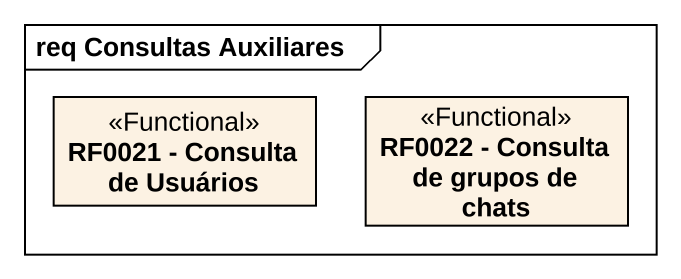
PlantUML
@startuml
mainframe req Consultas Auxiliares
hide circle
hide empty members
class "RF0021 - Consulta de Usuários" as RF0021_Consulta_de_Usuários <<Functional>>
class "RF0022 - Consulta de grupos de chats" as RF0022_Consulta_de_grupos <<Functional>>
@enduml
